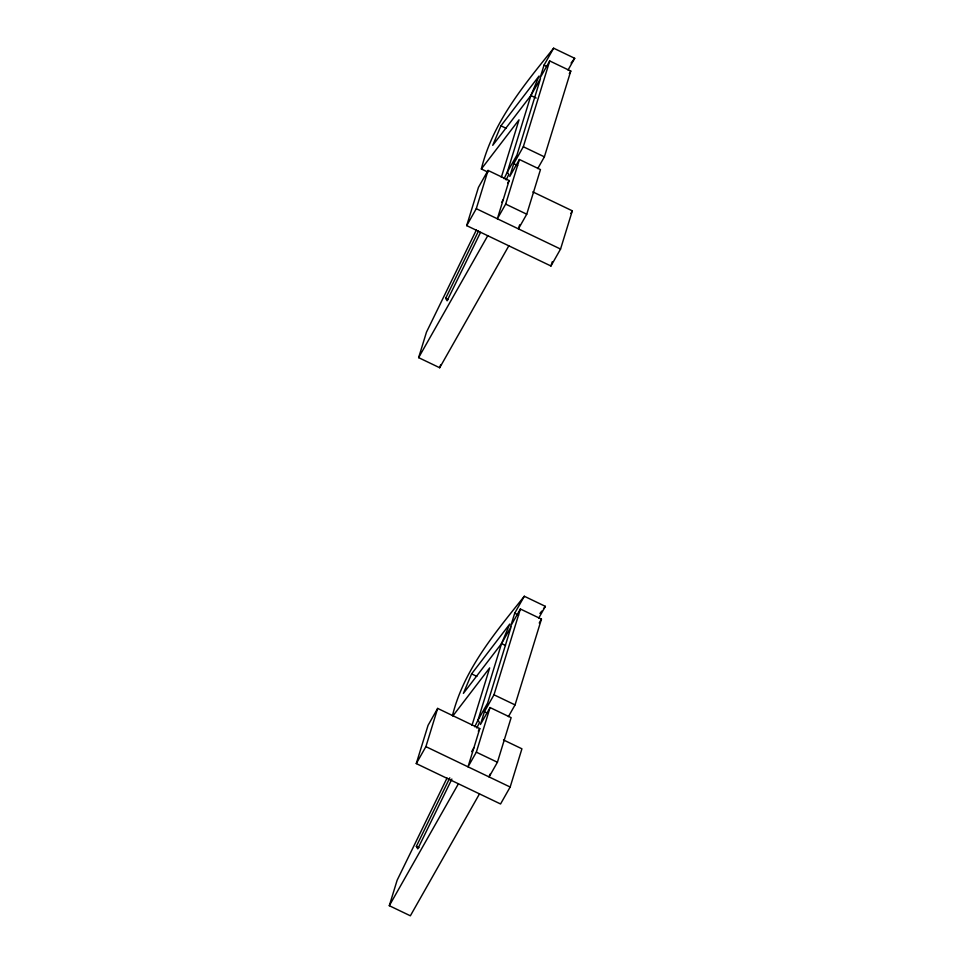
<?xml version="1.0" encoding="UTF-8"?>
<svg xmlns="http://www.w3.org/2000/svg" width="964" height="964" viewBox="0 0 964 964"><rect width="100%" height="100%" fill="white"/><g stroke="black" fill="none" stroke-linecap="round" stroke-linejoin="round"><path stroke-width="1.45" d="M508.823 245.82L439.692 367.742L418.629 357.644L426.474 332.146L476.373 229.974M487.941 172.134L481.361 168.977C492.809 122.103 524.187 84.94 553.637 48.2L574.701 58.298L568.049 70.023M532.815 191.896L572.315 210.827L560.554 249.061L550.95 266.004L466.684 225.624L478.445 187.39L488.049 170.435L509.125 180.533L497.352 218.78L505.678 204.103L519.403 159.494L540.467 169.592L526.742 214.201L518.427 228.866L519.68 224.781M466.684 225.624L476.288 208.682L488.049 170.435M439.692 367.742L440.572 364.91M501.34 177.268L519.018 119.825L481.361 168.977M506.136 179.931L508.763 174.556L507.353 171.99L516.957 155.047L540.491 78.578L530.887 95.52L492.737 145.323L500.931 125.814L539.081 76.011L530.887 95.52L507.353 171.99L504.076 178.702M537.731 168.58L544.383 156.843L570.784 71.047L549.721 60.949L523.319 146.745L513.716 163.687L509.787 176.436L519.403 159.494M553.637 48.2L544.033 65.142L540.105 77.891L549.721 60.949M550.95 266.004L552.264 261.762M503.485 739.954L521.922 748.799L510.161 787.034L500.557 803.976L416.279 763.584L428.052 725.35L437.656 708.407L479.783 728.603L468.022 766.838L476.337 752.161L490.061 707.552L511.137 717.65L497.412 762.259L489.085 776.936L489.929 774.2M416.279 763.584L425.895 746.642L437.656 708.407M479.482 793.878L410.363 915.8L389.299 905.702L397.144 880.216L447.043 778.032M452.453 715.625C463.973 669.281 495.291 632.709 524.308 596.258L545.371 606.356L538.719 618.093M472.011 725.326L489.676 667.883L452.923 715.866M476.806 727.989L479.433 722.614L478.024 720.048L487.627 703.105L511.149 626.636L501.545 643.578L463.395 693.381L471.601 673.872L509.751 624.07L501.545 643.578L478.024 720.048L474.746 726.772M508.402 716.638L515.053 704.901L541.455 619.105L520.379 609.007L493.99 694.803L484.386 711.757L480.458 724.494L490.061 707.552M524.308 596.258L514.704 613.2L510.775 625.949L520.379 609.007M480.554 232.324L447.091 300.828L445.681 298.262L478.481 231.095M451.875 779.045L417.761 848.898L416.352 846.332L449.814 777.815M569.302 73.65L570.784 71.047M507.642 183.148L509.125 180.533M501.762 202.259L503.232 199.656M418.629 357.644L487.748 235.722M570.845 213.442L572.315 210.827M539.238 623.009L541.455 619.105M478.313 731.206L479.783 728.603M471.685 751.631L473.902 747.715M389.299 905.702L458.418 783.78M571.074 63.034L574.701 58.298M539.924 613.466L541.744 611.092M543.551 608.73L545.371 606.356M544.033 65.142L546.66 66.408M530.887 95.52L536.153 98.039M500.931 125.814L506.196 128.333M523.319 146.745L544.383 156.843M513.716 163.687L517.668 165.579M505.678 204.103L526.742 214.201M476.288 208.682L560.554 249.061M445.681 298.262L448.32 299.527M514.704 613.2L518.644 615.092M501.545 643.578L505.498 645.47M471.601 673.872L476.867 676.403M493.99 694.803L515.053 704.901M484.386 711.757L487.013 713.011M476.337 752.161L497.412 762.259M425.895 746.642L510.161 787.034M416.352 846.332L418.978 847.585"/></g></svg>
